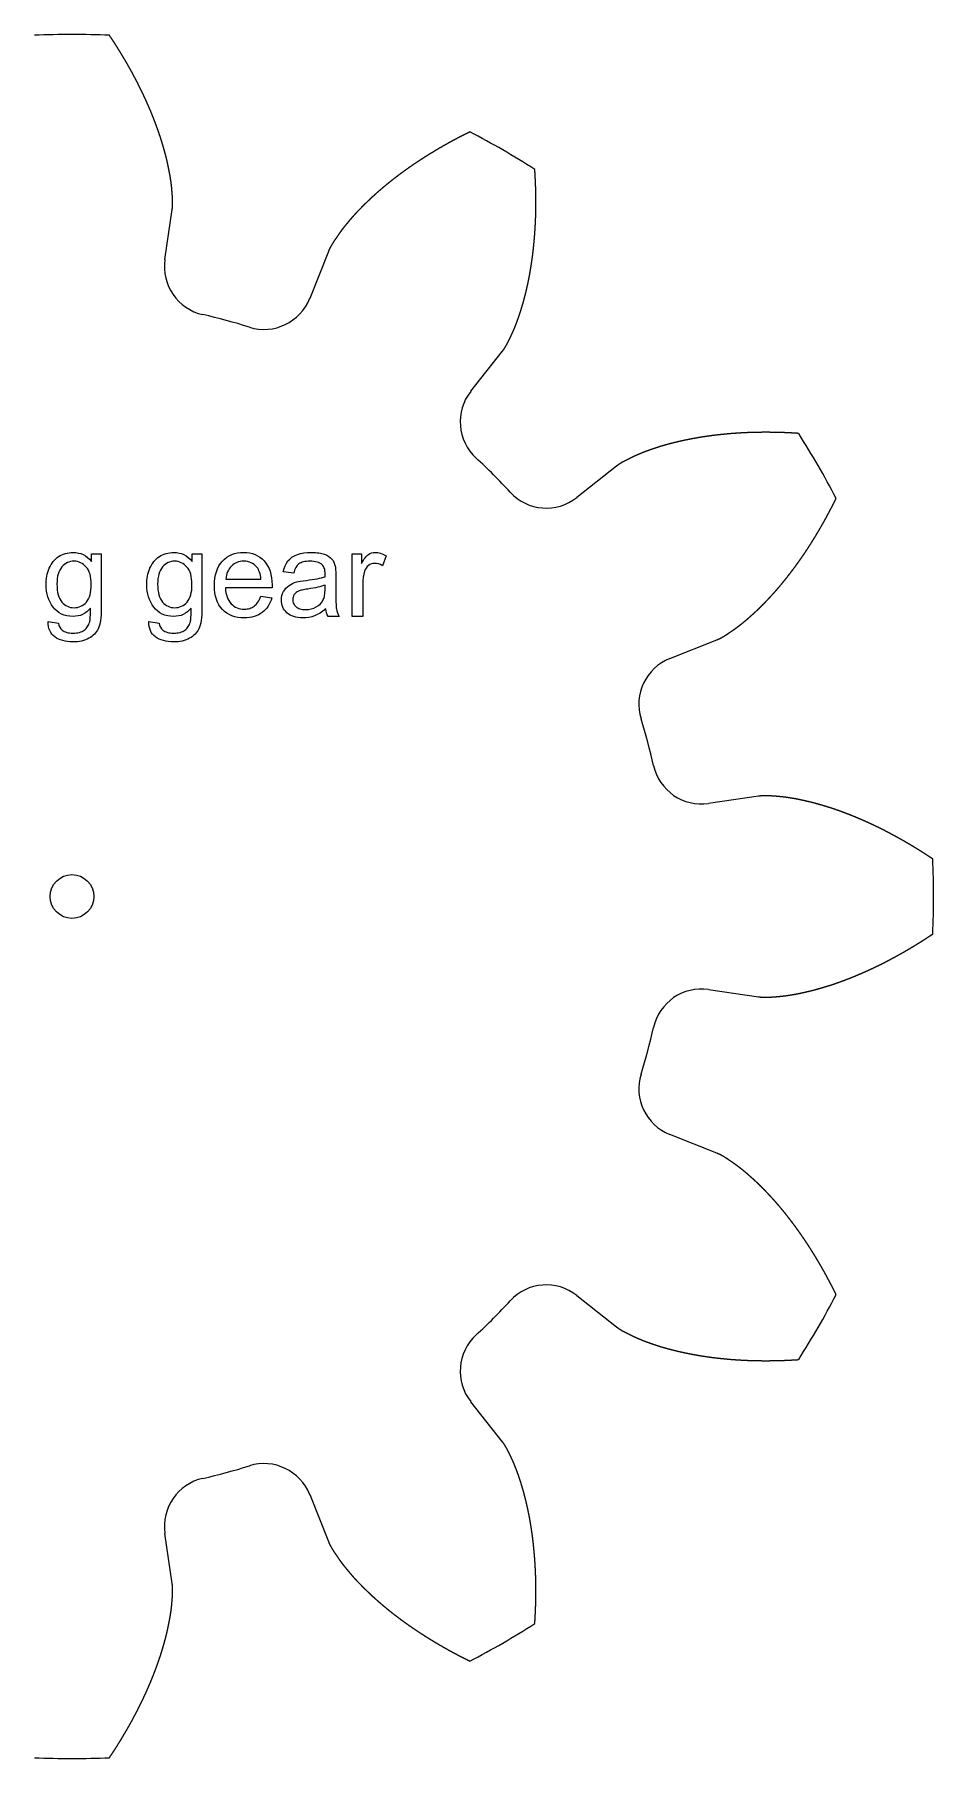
# Model space of a CAD drawing. Header units: millimetres. Extents: x 19 to 1167, y 19 to 1174.
# Drawn here: x 824.8 to 989.1, y 19 to 334 of the extents above; entities that cross this region are included whole.
import ezdxf

# ---------------------------------------------------------------- set-up
doc = ezdxf.new("R2010")
doc.units = ezdxf.units.MM
doc.layers.add('cut', color=5, linetype='Continuous', true_color=0x0000ff)
doc.layers.add('line engraving', color=1, linetype='Continuous', true_color=0xff0000)

msp = doc.modelspace()

# ---------------------------------------------------------------- linework, layer by layer
at = {"layer": 'cut', "color": 5, "true_color": 0x0000ff}
for p, q in [((848.6, 292.89), (849.93, 302.03)), ((878.5, 294.37), (875.09, 285.79)), ((904.52, 268.8), (910.24, 276.05)), ((931.15, 255.14), (923.91, 249.41)), ((940.9, 219.98), (949.48, 223.39)), ((957.14, 194.83), (948, 193.49)), ((948, 159.51), (957.14, 158.17)), ((949.48, 129.61), (940.9, 133.02)), ((923.91, 103.59), (931.15, 97.86)), ((910.24, 76.95), (904.52, 84.2)), ((875.09, 67.21), (878.5, 58.63)), ((849.93, 50.97), (848.6, 60.11))]:
    msp.add_line(p, q, dxfattribs=at)
msp.add_circle((831.61, 176.5), 4, dxfattribs=at)
for centre, radius, start, end in [((831.61, 176.5), 157.5, 87.5067, 92.4933), ((831.61, 176.5), 157.5, 57.5067, 62.4933), ((857.51, 291.59), 9, 171.6938, -102.6817), ((866.72, 289.12), 9, -107.3183, -21.6938), ((831.61, 176.5), 108.97, 72.6817, 77.3183), ((911.58, 263.22), 9, 141.6938, -132.6817), ((831.61, 176.5), 157.5, 27.5067, 32.4933), ((831.61, 176.5), 108.97, 42.6817, 47.3183), ((918.33, 256.47), 9, -137.3183, -51.6938), ((944.23, 211.62), 9, 111.6938, -162.6817), ((831.61, 176.5), 108.97, 12.6817, 17.3183), ((946.7, 202.4), 9, -167.3183, -81.6938), ((831.61, 176.5), 157.5, -2.4933, 2.4933), ((946.7, 150.6), 9, 81.6938, 167.3183), ((831.61, 176.5), 108.97, -17.3183, -12.6817), ((944.23, 141.38), 9, 162.6817, -111.6938), ((918.33, 96.53), 9, 51.6938, 137.3183), ((831.61, 176.5), 108.97, -47.3183, -42.6817), ((831.61, 176.5), 157.5, -32.4933, -27.5067), ((911.58, 89.78), 9, 132.6817, -141.6938), ((831.61, 176.5), 108.97, -77.3183, -72.6817), ((866.72, 63.88), 9, 21.6938, 107.3183), ((857.51, 61.41), 9, 102.6817, -171.6938), ((831.61, 176.5), 157.5, -62.4933, -57.5067), ((831.61, 176.5), 157.5, -92.4933, -87.5067)]:
    msp.add_arc(centre, radius, start, end, dxfattribs=at)
for points in [[(849.93, 302.03), (849.95, 302.12), (849.97, 302.3), (850, 302.57), (850.02, 302.93), (850.02, 303.39), (850, 303.85), (849.98, 304.31), (849.95, 304.77), (849.91, 305.23), (849.87, 305.69), (849.83, 306.15), (849.78, 306.61), (849.72, 307.07), (849.65, 307.53), (849.58, 307.99), (849.5, 308.45), (849.41, 308.91), (849.32, 309.38), (849.23, 309.84), (849.13, 310.3), (849.03, 310.76), (848.92, 311.22), (848.8, 311.69), (848.68, 312.15), (848.56, 312.61), (848.43, 313.07), (848.3, 313.53), (848.16, 313.99), (848.02, 314.46), (847.88, 314.92), (847.73, 315.38), (847.57, 315.84), (847.41, 316.3), (847.25, 316.76), (847.09, 317.22), (846.92, 317.68), (846.74, 318.14), (846.57, 318.59), (846.38, 319.05), (846.2, 319.51), (846.01, 319.97), (845.82, 320.42), (845.62, 320.88), (845.42, 321.34), (845.22, 321.79), (845.01, 322.25), (844.8, 322.7), (844.59, 323.15), (844.37, 323.61), (844.15, 324.06), (843.92, 324.51), (843.7, 324.96), (843.47, 325.42), (843.23, 325.87), (842.99, 326.32), (842.75, 326.76), (842.51, 327.21), (842.26, 327.66), (842.01, 328.11), (841.75, 328.55), (841.5, 329), (841.24, 329.44), (840.97, 329.89), (840.71, 330.33), (840.44, 330.77), (840.16, 331.22), (839.89, 331.66), (839.61, 332.1), (839.33, 332.54), (839.04, 332.98), (838.81, 333.33), (838.63, 333.59), (838.52, 333.76), (838.46, 333.85)], [(904.35, 316.2), (904.26, 316.15), (904.07, 316.06), (903.78, 315.92), (903.41, 315.73), (902.94, 315.49), (902.48, 315.25), (902.02, 315.01), (901.56, 314.77), (901.1, 314.52), (900.64, 314.27), (900.19, 314.02), (899.74, 313.77), (899.29, 313.51), (898.85, 313.26), (898.4, 313), (897.96, 312.73), (897.53, 312.47), (897.09, 312.2), (896.66, 311.94), (896.22, 311.67), (895.8, 311.39), (895.37, 311.12), (894.95, 310.84), (894.53, 310.56), (894.11, 310.28), (893.69, 310), (893.28, 309.71), (892.87, 309.42), (892.47, 309.13), (892.06, 308.84), (891.66, 308.54), (891.26, 308.25), (890.87, 307.95), (890.48, 307.65), (890.09, 307.34), (889.7, 307.04), (889.32, 306.73), (888.94, 306.42), (888.56, 306.1), (888.19, 305.79), (887.82, 305.47), (887.45, 305.15), (887.09, 304.83), (886.73, 304.51), (886.37, 304.18), (886.02, 303.85), (885.67, 303.52), (885.32, 303.19), (884.98, 302.85), (884.64, 302.51), (884.31, 302.17), (883.98, 301.83), (883.65, 301.48), (883.33, 301.14), (883.02, 300.79), (882.7, 300.43), (882.39, 300.08), (882.09, 299.72), (881.79, 299.36), (881.49, 299), (881.21, 298.63), (880.92, 298.26), (880.65, 297.89), (880.38, 297.51), (880.12, 297.13), (879.86, 296.75), (879.6, 296.37), (879.35, 295.98), (879.11, 295.59), (878.88, 295.2), (878.72, 294.87), (878.6, 294.63), (878.53, 294.46), (878.5, 294.37)], [(910.24, 276.05), (910.3, 276.12), (910.41, 276.26), (910.57, 276.49), (910.77, 276.79), (911, 277.19), (911.21, 277.59), (911.42, 278), (911.62, 278.41), (911.82, 278.83), (912.02, 279.25), (912.21, 279.67), (912.4, 280.09), (912.58, 280.52), (912.75, 280.95), (912.92, 281.39), (913.08, 281.83), (913.24, 282.27), (913.39, 282.72), (913.54, 283.16), (913.68, 283.61), (913.82, 284.07), (913.96, 284.52), (914.09, 284.98), (914.22, 285.44), (914.34, 285.9), (914.46, 286.36), (914.58, 286.83), (914.69, 287.3), (914.8, 287.77), (914.9, 288.24), (915.01, 288.71), (915.1, 289.19), (915.2, 289.67), (915.29, 290.14), (915.37, 290.63), (915.45, 291.11), (915.53, 291.59), (915.61, 292.08), (915.68, 292.57), (915.75, 293.05), (915.81, 293.54), (915.88, 294.04), (915.93, 294.53), (915.99, 295.02), (916.04, 295.52), (916.09, 296.02), (916.13, 296.52), (916.18, 297.02), (916.21, 297.52), (916.25, 298.02), (916.28, 298.52), (916.31, 299.03), (916.33, 299.54), (916.36, 300.04), (916.38, 300.55), (916.39, 301.06), (916.4, 301.57), (916.41, 302.08), (916.42, 302.6), (916.42, 303.11), (916.42, 303.62), (916.42, 304.14), (916.41, 304.66), (916.4, 305.17), (916.39, 305.69), (916.38, 306.21), (916.36, 306.73), (916.33, 307.25), (916.31, 307.77), (916.28, 308.3), (916.26, 308.71), (916.24, 309.03), (916.22, 309.24), (916.22, 309.34)], [(964.45, 261.11), (964.35, 261.12), (964.14, 261.13), (963.82, 261.15), (963.4, 261.17), (962.88, 261.2), (962.36, 261.23), (961.84, 261.25), (961.32, 261.27), (960.8, 261.28), (960.28, 261.3), (959.76, 261.3), (959.25, 261.31), (958.73, 261.31), (958.22, 261.31), (957.7, 261.31), (957.19, 261.3), (956.68, 261.3), (956.17, 261.28), (955.66, 261.27), (955.15, 261.25), (954.64, 261.23), (954.14, 261.2), (953.63, 261.17), (953.13, 261.14), (952.63, 261.11), (952.12, 261.07), (951.62, 261.03), (951.13, 260.98), (950.63, 260.93), (950.13, 260.88), (949.64, 260.83), (949.14, 260.77), (948.65, 260.71), (948.16, 260.64), (947.67, 260.57), (947.19, 260.5), (946.7, 260.43), (946.22, 260.35), (945.73, 260.26), (945.25, 260.18), (944.77, 260.09), (944.3, 259.99), (943.82, 259.9), (943.35, 259.8), (942.87, 259.69), (942.4, 259.58), (941.94, 259.47), (941.47, 259.36), (941.01, 259.24), (940.54, 259.11), (940.08, 258.99), (939.63, 258.85), (939.17, 258.72), (938.72, 258.58), (938.27, 258.43), (937.82, 258.28), (937.38, 258.13), (936.94, 257.97), (936.5, 257.81), (936.06, 257.64), (935.63, 257.47), (935.2, 257.29), (934.77, 257.1), (934.35, 256.91), (933.94, 256.71), (933.52, 256.51), (933.11, 256.31), (932.7, 256.1), (932.29, 255.89), (931.9, 255.66), (931.59, 255.46), (931.37, 255.3), (931.23, 255.19), (931.15, 255.14)], [(949.48, 223.39), (949.57, 223.43), (949.73, 223.5), (949.98, 223.61), (950.31, 223.77), (950.7, 224), (951.09, 224.24), (951.48, 224.5), (951.86, 224.75), (952.24, 225.01), (952.62, 225.27), (953, 225.54), (953.37, 225.82), (953.74, 226.1), (954.11, 226.39), (954.47, 226.68), (954.83, 226.98), (955.19, 227.29), (955.54, 227.6), (955.89, 227.91), (956.24, 228.23), (956.59, 228.55), (956.94, 228.87), (957.28, 229.2), (957.62, 229.54), (957.96, 229.87), (958.29, 230.22), (958.63, 230.56), (958.96, 230.91), (959.29, 231.26), (959.61, 231.62), (959.94, 231.98), (960.26, 232.34), (960.58, 232.71), (960.9, 233.08), (961.21, 233.45), (961.52, 233.83), (961.84, 234.21), (962.14, 234.59), (962.45, 234.98), (962.75, 235.37), (963.05, 235.76), (963.35, 236.16), (963.65, 236.55), (963.95, 236.95), (964.24, 237.36), (964.53, 237.77), (964.82, 238.17), (965.1, 238.59), (965.39, 239), (965.67, 239.42), (965.95, 239.84), (966.23, 240.26), (966.5, 240.69), (966.77, 241.12), (967.04, 241.55), (967.31, 241.98), (967.58, 242.42), (967.84, 242.86), (968.1, 243.3), (968.36, 243.74), (968.62, 244.19), (968.88, 244.63), (969.13, 245.08), (969.38, 245.54), (969.63, 245.99), (969.87, 246.45), (970.12, 246.91), (970.36, 247.37), (970.6, 247.84), (970.84, 248.3), (971.02, 248.68), (971.16, 248.96), (971.26, 249.15), (971.3, 249.24)], [(988.96, 183.35), (988.87, 183.41), (988.7, 183.53), (988.43, 183.7), (988.08, 183.93), (987.65, 184.22), (987.21, 184.5), (986.77, 184.78), (986.32, 185.06), (985.88, 185.33), (985.44, 185.6), (985, 185.86), (984.55, 186.13), (984.11, 186.39), (983.66, 186.65), (983.22, 186.9), (982.77, 187.15), (982.32, 187.4), (981.87, 187.64), (981.42, 187.88), (980.97, 188.12), (980.52, 188.36), (980.07, 188.59), (979.62, 188.82), (979.17, 189.04), (978.72, 189.26), (978.26, 189.48), (977.81, 189.69), (977.35, 189.9), (976.9, 190.11), (976.44, 190.31), (975.99, 190.51), (975.53, 190.71), (975.07, 190.9), (974.62, 191.09), (974.16, 191.28), (973.7, 191.46), (973.24, 191.64), (972.78, 191.81), (972.33, 191.98), (971.87, 192.15), (971.41, 192.31), (970.95, 192.46), (970.49, 192.62), (970.02, 192.77), (969.56, 192.91), (969.1, 193.05), (968.64, 193.19), (968.18, 193.32), (967.72, 193.45), (967.26, 193.58), (966.79, 193.7), (966.33, 193.81), (965.87, 193.92), (965.41, 194.02), (964.95, 194.12), (964.48, 194.22), (964.02, 194.31), (963.56, 194.39), (963.1, 194.47), (962.64, 194.55), (962.18, 194.61), (961.71, 194.67), (961.25, 194.72), (960.79, 194.77), (960.33, 194.8), (959.87, 194.84), (959.41, 194.87), (958.96, 194.89), (958.5, 194.91), (958.04, 194.91), (957.68, 194.89), (957.41, 194.86), (957.23, 194.84), (957.14, 194.83)], [(957.14, 158.17), (957.23, 158.16), (957.41, 158.14), (957.68, 158.11), (958.04, 158.09), (958.5, 158.09), (958.96, 158.11), (959.41, 158.13), (959.87, 158.16), (960.33, 158.2), (960.79, 158.23), (961.25, 158.28), (961.71, 158.33), (962.18, 158.39), (962.64, 158.45), (963.1, 158.53), (963.56, 158.61), (964.02, 158.69), (964.48, 158.78), (964.95, 158.88), (965.41, 158.98), (965.87, 159.08), (966.33, 159.19), (966.79, 159.3), (967.26, 159.42), (967.72, 159.55), (968.18, 159.68), (968.64, 159.81), (969.1, 159.95), (969.56, 160.09), (970.02, 160.23), (970.49, 160.38), (970.95, 160.54), (971.41, 160.69), (971.87, 160.85), (972.33, 161.02), (972.78, 161.19), (973.24, 161.36), (973.7, 161.54), (974.16, 161.72), (974.62, 161.91), (975.07, 162.1), (975.53, 162.29), (975.99, 162.49), (976.44, 162.69), (976.9, 162.89), (977.35, 163.1), (977.81, 163.31), (978.26, 163.52), (978.72, 163.74), (979.17, 163.96), (979.62, 164.18), (980.07, 164.41), (980.52, 164.64), (980.97, 164.88), (981.42, 165.12), (981.87, 165.36), (982.32, 165.6), (982.77, 165.85), (983.22, 166.1), (983.66, 166.35), (984.11, 166.61), (984.55, 166.87), (985, 167.14), (985.44, 167.4), (985.88, 167.67), (986.32, 167.94), (986.77, 168.22), (987.21, 168.5), (987.65, 168.78), (988.08, 169.07), (988.43, 169.3), (988.7, 169.47), (988.87, 169.59), (988.96, 169.65)], [(971.3, 103.76), (971.26, 103.85), (971.16, 104.04), (971.02, 104.32), (970.84, 104.7), (970.6, 105.16), (970.36, 105.63), (970.12, 106.09), (969.87, 106.55), (969.63, 107.01), (969.38, 107.46), (969.13, 107.92), (968.88, 108.37), (968.62, 108.81), (968.36, 109.26), (968.1, 109.7), (967.84, 110.14), (967.58, 110.58), (967.31, 111.02), (967.04, 111.45), (966.77, 111.88), (966.5, 112.31), (966.23, 112.74), (965.95, 113.16), (965.67, 113.58), (965.39, 114), (965.1, 114.41), (964.82, 114.83), (964.53, 115.23), (964.24, 115.64), (963.95, 116.05), (963.65, 116.45), (963.35, 116.84), (963.05, 117.24), (962.75, 117.63), (962.45, 118.02), (962.14, 118.41), (961.84, 118.79), (961.52, 119.17), (961.21, 119.55), (960.9, 119.92), (960.58, 120.29), (960.26, 120.66), (959.94, 121.02), (959.61, 121.38), (959.29, 121.74), (958.96, 122.09), (958.63, 122.44), (958.29, 122.78), (957.96, 123.13), (957.62, 123.46), (957.28, 123.8), (956.94, 124.13), (956.59, 124.45), (956.24, 124.77), (955.89, 125.09), (955.54, 125.4), (955.19, 125.71), (954.83, 126.02), (954.47, 126.32), (954.11, 126.61), (953.74, 126.9), (953.37, 127.18), (953, 127.46), (952.62, 127.73), (952.24, 127.99), (951.86, 128.25), (951.48, 128.5), (951.09, 128.76), (950.7, 129), (950.31, 129.23), (949.98, 129.39), (949.73, 129.5), (949.57, 129.57), (949.48, 129.61)], [(931.15, 97.86), (931.23, 97.81), (931.37, 97.7), (931.59, 97.54), (931.9, 97.34), (932.29, 97.11), (932.7, 96.9), (933.11, 96.69), (933.52, 96.49), (933.94, 96.29), (934.35, 96.09), (934.77, 95.9), (935.2, 95.71), (935.63, 95.53), (936.06, 95.36), (936.5, 95.19), (936.94, 95.03), (937.38, 94.87), (937.82, 94.72), (938.27, 94.57), (938.72, 94.42), (939.17, 94.28), (939.63, 94.15), (940.08, 94.01), (940.54, 93.89), (941.01, 93.76), (941.47, 93.64), (941.94, 93.53), (942.4, 93.42), (942.87, 93.31), (943.35, 93.2), (943.82, 93.1), (944.3, 93.01), (944.77, 92.91), (945.25, 92.82), (945.73, 92.74), (946.22, 92.65), (946.7, 92.57), (947.19, 92.5), (947.67, 92.43), (948.16, 92.36), (948.65, 92.29), (949.14, 92.23), (949.64, 92.17), (950.13, 92.12), (950.63, 92.07), (951.13, 92.02), (951.62, 91.97), (952.12, 91.93), (952.63, 91.89), (953.13, 91.86), (953.63, 91.83), (954.14, 91.8), (954.64, 91.77), (955.15, 91.75), (955.66, 91.73), (956.17, 91.72), (956.68, 91.7), (957.19, 91.7), (957.7, 91.69), (958.22, 91.69), (958.73, 91.69), (959.25, 91.69), (959.76, 91.7), (960.28, 91.7), (960.8, 91.72), (961.32, 91.73), (961.84, 91.75), (962.36, 91.77), (962.88, 91.8), (963.4, 91.83), (963.82, 91.85), (964.14, 91.87), (964.35, 91.88), (964.45, 91.89)], [(916.22, 43.66), (916.22, 43.76), (916.24, 43.97), (916.26, 44.29), (916.28, 44.7), (916.31, 45.23), (916.33, 45.75), (916.36, 46.27), (916.38, 46.79), (916.39, 47.31), (916.4, 47.83), (916.41, 48.34), (916.42, 48.86), (916.42, 49.38), (916.42, 49.89), (916.42, 50.4), (916.41, 50.92), (916.4, 51.43), (916.39, 51.94), (916.38, 52.45), (916.36, 52.96), (916.33, 53.46), (916.31, 53.97), (916.28, 54.48), (916.25, 54.98), (916.21, 55.48), (916.18, 55.98), (916.13, 56.48), (916.09, 56.98), (916.04, 57.48), (915.99, 57.98), (915.93, 58.47), (915.88, 58.96), (915.81, 59.46), (915.75, 59.95), (915.68, 60.43), (915.61, 60.92), (915.53, 61.41), (915.45, 61.89), (915.37, 62.37), (915.29, 62.86), (915.2, 63.33), (915.1, 63.81), (915.01, 64.29), (914.9, 64.76), (914.8, 65.23), (914.69, 65.7), (914.58, 66.17), (914.46, 66.64), (914.34, 67.1), (914.22, 67.56), (914.09, 68.02), (913.96, 68.48), (913.82, 68.93), (913.68, 69.39), (913.54, 69.84), (913.39, 70.28), (913.24, 70.73), (913.08, 71.17), (912.92, 71.61), (912.75, 72.05), (912.58, 72.48), (912.4, 72.91), (912.21, 73.33), (912.02, 73.75), (911.82, 74.17), (911.62, 74.59), (911.42, 75), (911.21, 75.41), (911, 75.81), (910.77, 76.21), (910.57, 76.51), (910.41, 76.74), (910.3, 76.88), (910.24, 76.95)], [(878.5, 58.63), (878.53, 58.54), (878.6, 58.37), (878.72, 58.13), (878.88, 57.8), (879.11, 57.41), (879.35, 57.02), (879.6, 56.63), (879.86, 56.25), (880.12, 55.87), (880.38, 55.49), (880.65, 55.11), (880.92, 54.74), (881.21, 54.37), (881.49, 54), (881.79, 53.64), (882.09, 53.28), (882.39, 52.92), (882.7, 52.57), (883.02, 52.21), (883.33, 51.86), (883.65, 51.52), (883.98, 51.17), (884.31, 50.83), (884.64, 50.49), (884.98, 50.15), (885.32, 49.81), (885.67, 49.48), (886.02, 49.15), (886.37, 48.82), (886.73, 48.49), (887.09, 48.17), (887.45, 47.85), (887.82, 47.53), (888.19, 47.21), (888.56, 46.9), (888.94, 46.58), (889.32, 46.27), (889.7, 45.96), (890.09, 45.66), (890.48, 45.35), (890.87, 45.05), (891.26, 44.75), (891.66, 44.46), (892.06, 44.16), (892.47, 43.87), (892.87, 43.58), (893.28, 43.29), (893.69, 43), (894.11, 42.72), (894.53, 42.44), (894.95, 42.16), (895.37, 41.88), (895.8, 41.61), (896.22, 41.33), (896.66, 41.06), (897.09, 40.8), (897.53, 40.53), (897.96, 40.27), (898.4, 40), (898.85, 39.74), (899.29, 39.49), (899.74, 39.23), (900.19, 38.98), (900.64, 38.73), (901.1, 38.48), (901.56, 38.23), (902.02, 37.99), (902.48, 37.75), (902.94, 37.51), (903.41, 37.27), (903.78, 37.08), (904.07, 36.94), (904.26, 36.85), (904.35, 36.8)], [(838.46, 19.15), (838.52, 19.24), (838.63, 19.41), (838.81, 19.67), (839.04, 20.02), (839.33, 20.46), (839.61, 20.9), (839.89, 21.34), (840.16, 21.78), (840.44, 22.23), (840.71, 22.67), (840.97, 23.11), (841.24, 23.56), (841.5, 24), (841.75, 24.45), (842.01, 24.89), (842.26, 25.34), (842.51, 25.79), (842.75, 26.24), (842.99, 26.68), (843.23, 27.13), (843.47, 27.58), (843.7, 28.04), (843.92, 28.49), (844.15, 28.94), (844.37, 29.39), (844.59, 29.85), (844.8, 30.3), (845.01, 30.75), (845.22, 31.21), (845.42, 31.66), (845.62, 32.12), (845.82, 32.58), (846.01, 33.03), (846.2, 33.49), (846.38, 33.95), (846.57, 34.41), (846.74, 34.86), (846.92, 35.32), (847.09, 35.78), (847.25, 36.24), (847.41, 36.7), (847.57, 37.16), (847.73, 37.62), (847.88, 38.08), (848.02, 38.54), (848.16, 39.01), (848.3, 39.47), (848.43, 39.93), (848.56, 40.39), (848.68, 40.85), (848.8, 41.31), (848.92, 41.78), (849.03, 42.24), (849.13, 42.7), (849.23, 43.16), (849.32, 43.62), (849.41, 44.09), (849.5, 44.55), (849.58, 45.01), (849.65, 45.47), (849.72, 45.93), (849.78, 46.39), (849.83, 46.85), (849.87, 47.31), (849.91, 47.77), (849.95, 48.23), (849.98, 48.69), (850, 49.15), (850.02, 49.61), (850.02, 50.07), (850, 50.43), (849.97, 50.7), (849.95, 50.88), (849.93, 50.97)]]:
    msp.add_open_spline(points, degree=5, dxfattribs=at)
at = {"layer": 'line engraving', "color": 1, "true_color": 0xff0000}
for points in [[(827.26, 226.72), (829.15, 226.44), (829.23, 226.03), (829.37, 225.68), (829.56, 225.39), (829.8, 225.16), (829.99, 225.04), (830.2, 224.93), (830.42, 224.84), (830.66, 224.76), (830.91, 224.7), (831.18, 224.66), (831.47, 224.63), (831.77, 224.63), (832.1, 224.63), (832.41, 224.66), (832.7, 224.7), (832.97, 224.76), (833.22, 224.84), (833.45, 224.93), (833.66, 225.04), (833.85, 225.16), (834.03, 225.31), (834.19, 225.46), (834.34, 225.63), (834.47, 225.81), (834.59, 226.01), (834.69, 226.21), (834.77, 226.44), (834.85, 226.67), (834.88, 226.84), (834.91, 227.05), (834.94, 227.3), (834.96, 227.59), (834.97, 227.92), (834.98, 228.3), (834.99, 228.71), (834.99, 229.16), (834.66, 228.81), (834.31, 228.51), (833.94, 228.25), (833.56, 228.04), (833.15, 227.87), (832.73, 227.76), (832.28, 227.69), (831.82, 227.66), (831.24, 227.69), (830.7, 227.77), (830.2, 227.9), (829.72, 228.09), (829.28, 228.33), (828.88, 228.62), (828.51, 228.97), (828.17, 229.37), (827.86, 229.8), (827.6, 230.26), (827.38, 230.74), (827.2, 231.24), (827.05, 231.76), (826.95, 232.3), (826.89, 232.87), (826.87, 233.45), (826.88, 233.86), (826.91, 234.25), (826.96, 234.64), (827.02, 235.03), (827.1, 235.4), (827.21, 235.76), (827.33, 236.12), (827.46, 236.47), (827.62, 236.81), (827.79, 237.13), (827.98, 237.42), (828.19, 237.7), (828.41, 237.96), (828.65, 238.2), (828.91, 238.41), (829.18, 238.61), (829.47, 238.79), (829.77, 238.94), (830.08, 239.07), (830.41, 239.18), (830.74, 239.26), (831.09, 239.32), (831.46, 239.35), (831.83, 239.37), (832.32, 239.34), (832.8, 239.26), (833.25, 239.14), (833.68, 238.96), (834.08, 238.73), (834.47, 238.44), (834.83, 238.11), (835.17, 237.73), (835.17, 239.11), (836.96, 239.11), (836.96, 229.22), (836.95, 228.57), (836.92, 227.98), (836.88, 227.43), (836.82, 226.93), (836.75, 226.48), (836.65, 226.08), (836.54, 225.73), (836.41, 225.43), (836.27, 225.16), (836.1, 224.9), (835.92, 224.66), (835.71, 224.43), (835.49, 224.22), (835.24, 224.02), (834.97, 223.84), (834.69, 223.67), (834.39, 223.51), (834.07, 223.38), (833.73, 223.27), (833.37, 223.18), (833, 223.11), (832.61, 223.06), (832.21, 223.03), (831.79, 223.02), (831.29, 223.03), (830.81, 223.08), (830.36, 223.15), (829.93, 223.25), (829.53, 223.38), (829.16, 223.54), (828.81, 223.73), (828.48, 223.94), (828.18, 224.19), (827.93, 224.46), (827.72, 224.76), (827.54, 225.1), (827.41, 225.46), (827.32, 225.85), (827.27, 226.27), (827.26, 226.72)], [(828.87, 233.59), (828.88, 233.05), (828.92, 232.54), (828.99, 232.07), (829.09, 231.64), (829.21, 231.25), (829.37, 230.9), (829.55, 230.58), (829.76, 230.3), (829.99, 230.06), (830.24, 229.85), (830.49, 229.67), (830.77, 229.53), (831.05, 229.42), (831.36, 229.33), (831.67, 229.29), (832, 229.27), (832.33, 229.29), (832.64, 229.33), (832.94, 229.41), (833.23, 229.53), (833.5, 229.67), (833.76, 229.85), (834.01, 230.06), (834.24, 230.3), (834.45, 230.57), (834.64, 230.89), (834.79, 231.23), (834.92, 231.62), (835.02, 232.04), (835.09, 232.5), (835.13, 232.99), (835.15, 233.53), (835.13, 234.04), (835.09, 234.51), (835.02, 234.96), (834.91, 235.37), (834.78, 235.75), (834.62, 236.1), (834.43, 236.41), (834.22, 236.69), (833.98, 236.94), (833.73, 237.16), (833.46, 237.34), (833.19, 237.49), (832.9, 237.61), (832.6, 237.69), (832.29, 237.74), (831.97, 237.76), (831.65, 237.74), (831.35, 237.7), (831.05, 237.61), (830.77, 237.5), (830.5, 237.35), (830.25, 237.17), (830, 236.96), (829.77, 236.71), (829.56, 236.43), (829.37, 236.12), (829.22, 235.78), (829.09, 235.4), (828.99, 235), (828.92, 234.56), (828.88, 234.09), (828.87, 233.59)], [(845.66, 226.72), (847.55, 226.44), (847.64, 226.03), (847.77, 225.68), (847.96, 225.39), (848.21, 225.16), (848.4, 225.04), (848.6, 224.93), (848.82, 224.84), (849.06, 224.76), (849.32, 224.7), (849.59, 224.66), (849.88, 224.63), (850.18, 224.63), (850.51, 224.63), (850.81, 224.66), (851.1, 224.7), (851.37, 224.76), (851.62, 224.84), (851.85, 224.93), (852.07, 225.04), (852.26, 225.16), (852.43, 225.31), (852.6, 225.46), (852.74, 225.63), (852.87, 225.81), (852.99, 226.01), (853.09, 226.21), (853.18, 226.44), (853.25, 226.67), (853.29, 226.84), (853.32, 227.05), (853.34, 227.3), (853.36, 227.59), (853.38, 227.92), (853.39, 228.3), (853.39, 228.71), (853.39, 229.16), (853.06, 228.81), (852.72, 228.51), (852.35, 228.25), (851.96, 228.04), (851.56, 227.87), (851.13, 227.76), (850.69, 227.69), (850.22, 227.66), (849.65, 227.69), (849.11, 227.77), (848.6, 227.9), (848.13, 228.09), (847.69, 228.33), (847.28, 228.62), (846.91, 228.97), (846.57, 229.37), (846.27, 229.8), (846, 230.26), (845.78, 230.74), (845.6, 231.24), (845.46, 231.76), (845.36, 232.3), (845.3, 232.87), (845.28, 233.45), (845.29, 233.86), (845.31, 234.25), (845.36, 234.64), (845.42, 235.03), (845.51, 235.4), (845.61, 235.76), (845.73, 236.12), (845.87, 236.47), (846.03, 236.81), (846.2, 237.13), (846.39, 237.42), (846.6, 237.7), (846.82, 237.96), (847.06, 238.2), (847.31, 238.41), (847.59, 238.61), (847.88, 238.79), (848.18, 238.94), (848.49, 239.07), (848.81, 239.18), (849.15, 239.26), (849.5, 239.32), (849.86, 239.35), (850.23, 239.37), (850.73, 239.34), (851.2, 239.26), (851.65, 239.14), (852.08, 238.96), (852.49, 238.73), (852.87, 238.44), (853.23, 238.11), (853.57, 237.73), (853.57, 239.11), (855.36, 239.11), (855.36, 229.22), (855.35, 228.57), (855.33, 227.98), (855.29, 227.43), (855.23, 226.93), (855.15, 226.48), (855.06, 226.08), (854.95, 225.73), (854.82, 225.43), (854.67, 225.16), (854.51, 224.9), (854.32, 224.66), (854.12, 224.43), (853.89, 224.22), (853.64, 224.02), (853.38, 223.84), (853.09, 223.67), (852.79, 223.51), (852.47, 223.38), (852.13, 223.27), (851.78, 223.18), (851.41, 223.11), (851.02, 223.06), (850.61, 223.03), (850.19, 223.02), (849.69, 223.03), (849.22, 223.08), (848.77, 223.15), (848.34, 223.25), (847.94, 223.38), (847.56, 223.54), (847.21, 223.73), (846.88, 223.94), (846.59, 224.19), (846.33, 224.46), (846.12, 224.76), (845.95, 225.1), (845.82, 225.46), (845.72, 225.85), (845.67, 226.27), (845.66, 226.72)], [(847.27, 233.59), (847.28, 233.05), (847.33, 232.54), (847.4, 232.07), (847.49, 231.64), (847.62, 231.25), (847.77, 230.9), (847.95, 230.58), (848.16, 230.3), (848.4, 230.06), (848.64, 229.85), (848.9, 229.67), (849.17, 229.53), (849.46, 229.42), (849.76, 229.33), (850.08, 229.29), (850.41, 229.27), (850.73, 229.29), (851.05, 229.33), (851.35, 229.41), (851.63, 229.53), (851.91, 229.67), (852.17, 229.85), (852.41, 230.06), (852.65, 230.3), (852.86, 230.57), (853.04, 230.89), (853.2, 231.23), (853.33, 231.62), (853.42, 232.04), (853.5, 232.5), (853.54, 232.99), (853.55, 233.53), (853.54, 234.04), (853.49, 234.51), (853.42, 234.96), (853.32, 235.37), (853.19, 235.75), (853.03, 236.1), (852.84, 236.41), (852.62, 236.69), (852.38, 236.94), (852.13, 237.16), (851.87, 237.34), (851.59, 237.49), (851.31, 237.61), (851.01, 237.69), (850.7, 237.74), (850.37, 237.76), (850.06, 237.74), (849.75, 237.7), (849.46, 237.61), (849.18, 237.5), (848.91, 237.35), (848.65, 237.17), (848.41, 236.96), (848.18, 236.71), (847.96, 236.43), (847.78, 236.12), (847.62, 235.78), (847.5, 235.4), (847.4, 235), (847.33, 234.56), (847.28, 234.09), (847.27, 233.59)], [(866.13, 231.35), (868.13, 231.1), (868, 230.67), (867.84, 230.27), (867.66, 229.89), (867.46, 229.54), (867.22, 229.21), (866.97, 228.91), (866.68, 228.63), (866.37, 228.38), (866.04, 228.15), (865.69, 227.95), (865.31, 227.78), (864.91, 227.65), (864.49, 227.54), (864.05, 227.47), (863.59, 227.42), (863.1, 227.41), (862.49, 227.43), (861.91, 227.5), (861.36, 227.62), (860.85, 227.79), (860.37, 228.01), (859.92, 228.28), (859.5, 228.59), (859.12, 228.95), (858.77, 229.36), (858.47, 229.8), (858.22, 230.29), (858.01, 230.81), (857.85, 231.37), (857.74, 231.97), (857.67, 232.61), (857.65, 233.29), (857.67, 233.99), (857.74, 234.65), (857.86, 235.27), (858.02, 235.85), (858.23, 236.39), (858.48, 236.89), (858.79, 237.35), (859.13, 237.77), (859.52, 238.15), (859.93, 238.47), (860.37, 238.74), (860.84, 238.97), (861.34, 239.14), (861.86, 239.27), (862.41, 239.34), (862.99, 239.37), (863.55, 239.34), (864.09, 239.27), (864.59, 239.15), (865.08, 238.98), (865.53, 238.76), (865.96, 238.49), (866.36, 238.17), (866.74, 237.8), (867.08, 237.39), (867.38, 236.94), (867.63, 236.45), (867.83, 235.92), (867.99, 235.35), (868.11, 234.74), (868.17, 234.1), (868.2, 233.41), (868.2, 233.31), (868.19, 233.19), (868.19, 233.05), (868.19, 232.89), (859.65, 232.89), (859.69, 232.43), (859.76, 232), (859.85, 231.6), (859.97, 231.23), (860.12, 230.88), (860.29, 230.56), (860.49, 230.27), (860.72, 230), (860.97, 229.77), (861.23, 229.56), (861.5, 229.39), (861.8, 229.25), (862.1, 229.14), (862.42, 229.06), (862.76, 229.02), (863.11, 229), (863.37, 229.01), (863.62, 229.04), (863.87, 229.08), (864.1, 229.14), (864.32, 229.22), (864.53, 229.32), (864.74, 229.43), (864.93, 229.56), (865.11, 229.71), (865.29, 229.88), (865.45, 230.07), (865.61, 230.29), (865.75, 230.52), (865.89, 230.78), (866.01, 231.05), (866.13, 231.35)], [(859.76, 234.48), (866.15, 234.48), (866.11, 234.83), (866.05, 235.16), (865.99, 235.47), (865.9, 235.75), (865.8, 236.01), (865.69, 236.24), (865.56, 236.46), (865.42, 236.65), (865.18, 236.91), (864.92, 237.14), (864.64, 237.33), (864.35, 237.49), (864.04, 237.61), (863.72, 237.7), (863.37, 237.75), (863.01, 237.77), (862.69, 237.76), (862.37, 237.72), (862.07, 237.65), (861.78, 237.55), (861.51, 237.42), (861.25, 237.27), (861, 237.09), (860.77, 236.88), (860.55, 236.64), (860.36, 236.39), (860.2, 236.12), (860.06, 235.83), (859.95, 235.52), (859.86, 235.2), (859.8, 234.85), (859.76, 234.48)], [(878.03, 229.08), (877.5, 228.65), (876.98, 228.29), (876.46, 228), (875.96, 227.78), (875.45, 227.62), (874.93, 227.5), (874.38, 227.43), (873.82, 227.41), (873.36, 227.42), (872.93, 227.46), (872.53, 227.54), (872.15, 227.64), (871.8, 227.77), (871.48, 227.92), (871.19, 228.11), (870.92, 228.33), (870.68, 228.57), (870.48, 228.82), (870.31, 229.09), (870.16, 229.38), (870.05, 229.68), (869.97, 230), (869.93, 230.33), (869.91, 230.68), (869.93, 231.09), (870, 231.49), (870.12, 231.86), (870.29, 232.22), (870.5, 232.55), (870.73, 232.84), (871, 233.1), (871.29, 233.33), (871.61, 233.53), (871.95, 233.7), (872.31, 233.85), (872.69, 233.97), (873.01, 234.04), (873.41, 234.12), (873.87, 234.19), (874.41, 234.26), (874.98, 234.33), (875.51, 234.41), (876, 234.48), (876.45, 234.57), (876.87, 234.65), (877.24, 234.74), (877.58, 234.83), (877.87, 234.93), (877.88, 235.11), (877.88, 235.25), (877.88, 235.36), (877.88, 235.43), (877.87, 235.72), (877.85, 235.98), (877.81, 236.22), (877.75, 236.44), (877.67, 236.64), (877.57, 236.82), (877.46, 236.97), (877.33, 237.1), (877.14, 237.26), (876.92, 237.39), (876.67, 237.5), (876.41, 237.6), (876.12, 237.67), (875.81, 237.72), (875.48, 237.75), (875.12, 237.76), (874.79, 237.75), (874.49, 237.73), (874.2, 237.69), (873.94, 237.64), (873.69, 237.57), (873.48, 237.49), (873.28, 237.39), (873.1, 237.28), (872.95, 237.15), (872.8, 237), (872.66, 236.82), (872.54, 236.62), (872.42, 236.39), (872.32, 236.15), (872.22, 235.88), (872.14, 235.58), (870.24, 235.84), (870.39, 236.42), (870.59, 236.94), (870.82, 237.41), (871.09, 237.81), (871.42, 238.16), (871.82, 238.47), (872.28, 238.74), (872.81, 238.96), (873.39, 239.14), (874.02, 239.27), (874.69, 239.34), (875.4, 239.37), (875.76, 239.36), (876.1, 239.34), (876.43, 239.32), (876.73, 239.28), (877.02, 239.23), (877.29, 239.17), (877.55, 239.1), (877.79, 239.02), (878.21, 238.84), (878.58, 238.63), (878.89, 238.4), (879.13, 238.15), (879.33, 237.88), (879.5, 237.56), (879.63, 237.22), (879.74, 236.83), (879.76, 236.7), (879.78, 236.54), (879.8, 236.35), (879.81, 236.14), (879.82, 235.9), (879.83, 235.64), (879.83, 235.36), (879.83, 235.05), (879.83, 232.46), (879.84, 231.81), (879.84, 231.23), (879.85, 230.71), (879.86, 230.25), (879.88, 229.85), (879.9, 229.52), (879.93, 229.25), (879.96, 229.04), (880.03, 228.68), (880.14, 228.34), (880.28, 228), (880.45, 227.66), (878.42, 227.66), (878.28, 227.98), (878.17, 228.32), (878.09, 228.68), (878.03, 229.08)], [(882.82, 227.66), (882.82, 239.11), (884.56, 239.11), (884.56, 237.37), (884.73, 237.66), (884.89, 237.93), (885.05, 238.17), (885.21, 238.38), (885.36, 238.57), (885.51, 238.73), (885.65, 238.87), (885.8, 238.98), (886.09, 239.15), (886.39, 239.27), (886.71, 239.34), (887.04, 239.37), (887.53, 239.33), (888.03, 239.21), (888.53, 239.01), (889.04, 238.74), (888.37, 236.94), (888.01, 237.13), (887.66, 237.26), (887.3, 237.34), (886.95, 237.36), (886.64, 237.34), (886.34, 237.27), (886.06, 237.15), (885.8, 236.98), (885.57, 236.77), (885.37, 236.52), (885.21, 236.24), (885.08, 235.92), (884.94, 235.39), (884.84, 234.84), (884.78, 234.26), (884.76, 233.66), (884.76, 227.66), (882.82, 227.66)], [(877.87, 233.41), (877.59, 233.3), (877.28, 233.2), (876.93, 233.1), (876.55, 233.01), (876.14, 232.92), (875.69, 232.83), (875.22, 232.75), (874.7, 232.67), (874.42, 232.63), (874.15, 232.59), (873.91, 232.54), (873.68, 232.49), (873.48, 232.44), (873.3, 232.39), (873.15, 232.34), (873.01, 232.29), (872.78, 232.17), (872.57, 232.02), (872.4, 231.85), (872.25, 231.66), (872.13, 231.44), (872.05, 231.22), (872, 230.98), (871.98, 230.74), (871.99, 230.55), (872.01, 230.36), (872.06, 230.19), (872.13, 230.02), (872.21, 229.87), (872.31, 229.72), (872.43, 229.58), (872.57, 229.44), (872.72, 229.32), (872.89, 229.22), (873.08, 229.13), (873.29, 229.05), (873.51, 229), (873.75, 228.96), (874.01, 228.93), (874.28, 228.92), (874.83, 228.96), (875.34, 229.05), (875.83, 229.2), (876.28, 229.42), (876.69, 229.68), (877.03, 230), (877.33, 230.35), (877.56, 230.76), (877.63, 230.93), (877.7, 231.12), (877.75, 231.34), (877.79, 231.57), (877.83, 231.82), (877.85, 232.09), (877.87, 232.39), (877.87, 232.7), (877.87, 233.41)]]:
    msp.add_lwpolyline(points, dxfattribs=at)

doc.saveas('drawing.dxf')
